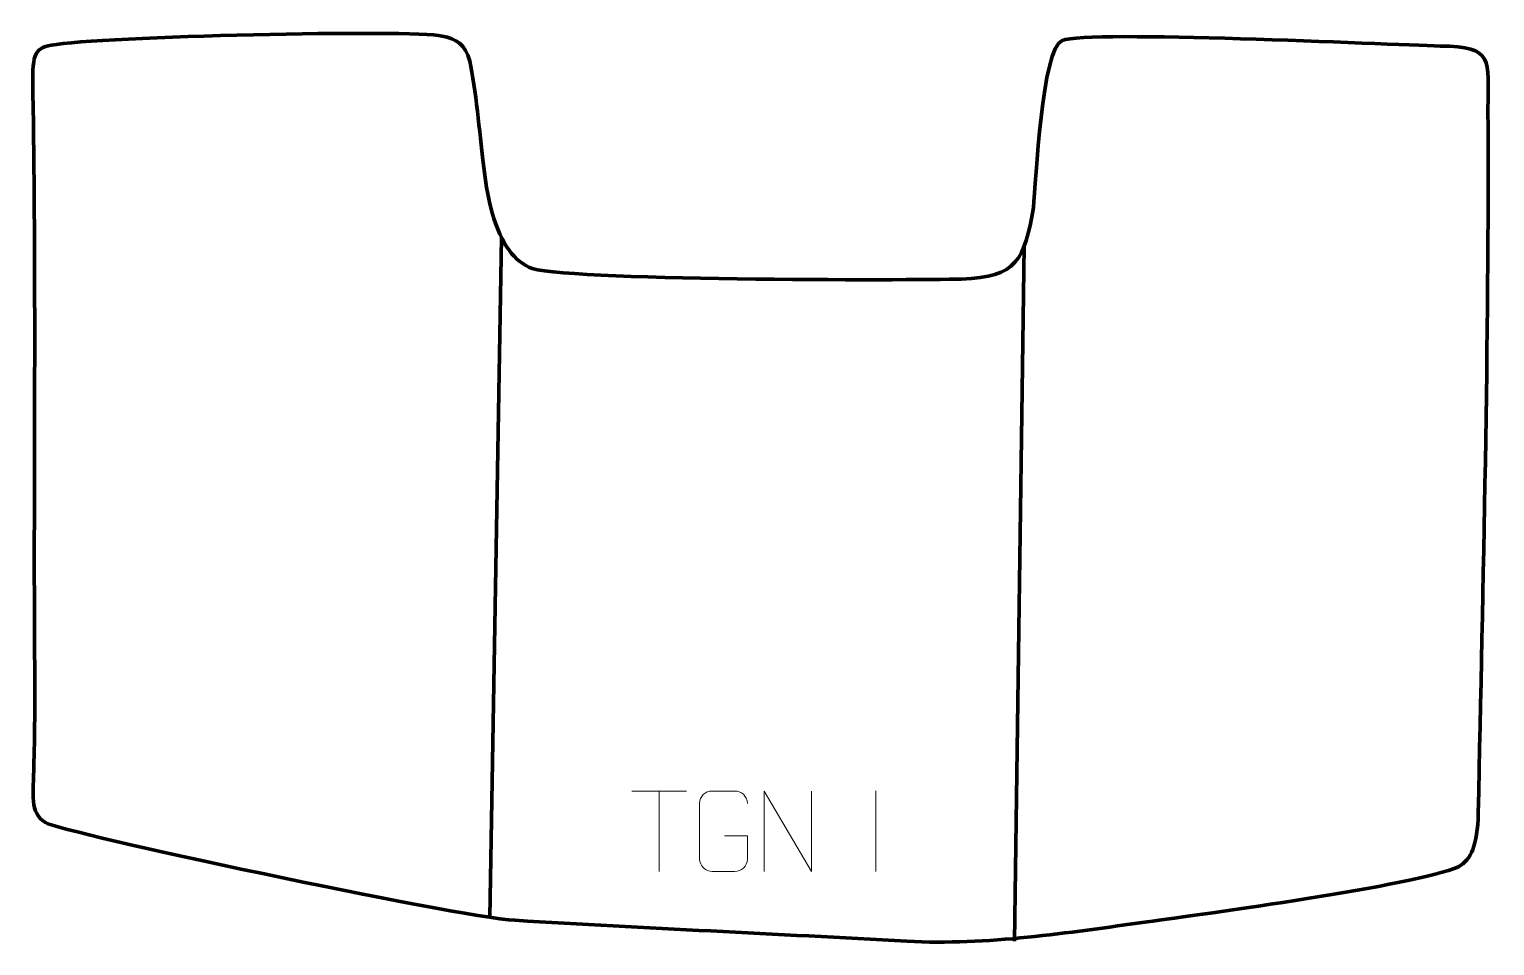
# Model space of a CAD drawing. Header units: millimetres. Extents: x -429 to 27, y 338 to 623.
import ezdxf

# ---------------------------------------------------------------- set-up
doc = ezdxf.new("R2010")
doc.units = ezdxf.units.MM
doc.header["$MEASUREMENT"] = 0
doc.layers.add('layer 1', color=7, linetype='Continuous')
doc.layers.add('layer 2', color=7, linetype='Continuous')

msp = doc.modelspace()

# ---------------------------------------------------------------- linework, layer by layer
at = {"layer": 'layer 1', "color": 142, "lineweight": 158}
for points in [[(-281.9177, 558.1048), (-281.9177, 558.1048), (-285.5599, 347.0295), (-285.5599, 347.0295)], [(-122.5707, 339.6583), (-122.5707, 339.6583), (-119.5861, 555.3388), (-119.5861, 555.3388)]]:
    msp.add_open_spline(points, degree=3, dxfattribs=at)
at = {"layer": 'layer 1', "color": 250, "lineweight": 9}
for points in [[(-241.4502, 386.2176), (-241.4502, 386.2176), (-224.463, 386.2176), (-224.463, 386.2176)], [(-232.9564, 361.2876), (-232.9564, 361.2876), (-232.9564, 386.2411), (-232.9564, 386.2411)], [(-165.6292, 386.2514), (-165.6292, 386.2514), (-165.6292, 361.2773), (-165.6292, 361.2773)]]:
    msp.add_open_spline(points, degree=3, dxfattribs=at)
for points, knots in [([(-212.7017, 372.2733), (-212.7017, 372.2733), (-205.5336, 372.2733), (-205.5336, 372.2733), (-205.5336, 372.2733), (-205.5336, 372.2733), (-205.5336, 365.1052), (-205.5336, 365.1052), (-205.5336, 365.1052), (-205.6733, 362.7818), (-207.3505, 361.3022), (-209.4983, 361.2914), (-209.4983, 361.2914), (-211.8301, 361.2918), (-214.1621, 361.2918), (-216.4936, 361.2914), (-216.4936, 361.2914), (-218.4185, 361.186), (-220.3907, 363.0705), (-220.3795, 365.0878), (-220.3795, 365.0878), (-220.3791, 370.8579), (-220.3791, 376.6276), (-220.3795, 382.3969), (-220.3795, 382.3969), (-220.3753, 384.535), (-218.6285, 386.2542), (-216.4762, 386.2408), (-216.4762, 386.2408), (-214.1505, 386.2408), (-211.8244, 386.2408), (-209.4983, 386.2408), (-209.4983, 386.2408), (-207.5516, 386.2762), (-205.5602, 384.7847), (-205.5336, 382.347)], [0, 0, 0, 0, 0.1, 0.1, 0.1, 0.1, 0.2, 0.2, 0.2, 0.2, 0.3, 0.3, 0.3, 0.3, 0.4, 0.4, 0.4, 0.4, 0.5, 0.5, 0.5, 0.5, 0.6, 0.6, 0.6, 0.6, 0.7, 0.7, 0.7, 0.7, 0.8, 0.8, 0.8, 0.8, 1, 1, 1, 1]), ([(-200.284, 361.2876), (-200.284, 361.2876), (-200.284, 386.2411), (-200.284, 386.2411), (-200.284, 386.2411), (-200.284, 386.2411), (-185.6292, 361.2876), (-185.6292, 361.2876), (-185.6292, 361.2876), (-185.6292, 361.2876), (-185.6292, 386.2411), (-185.6292, 386.2411)], [0, 0, 0, 0, 0.25, 0.25, 0.25, 0.25, 0.5, 0.5, 0.5, 0.5, 1, 1, 1, 1])]:
    msp.add_open_spline(points, degree=3, knots=knots, dxfattribs=at)
at = {"layer": 'layer 2', "color": 242, "lineweight": 158}
msp.add_open_spline([(21.466, 379.3394), (21.2574, 369.2568), (19.1743, 364.925), (15.3435, 362.7383), (15.3435, 362.7383), (2.0509, 356.884), (-64.3924, 347.8916), (-81.3461, 345.6062), (-81.3461, 345.6062), (-106.0752, 342.2667), (-130.9843, 338.21), (-156.0057, 339.6051), (-156.0057, 339.6051), (-196.5509, 341.8579), (-237.1455, 343.6508), (-277.6746, 346.0922), (-277.6746, 346.0922), (-296.9695, 347.2545), (-418.8225, 373.4354), (-423.5653, 376.4374), (-423.5653, 376.4374), (-428.5807, 379.612), (-427.3664, 384.8882), (-427.135, 394.3838), (-427.135, 394.3838), (-426.6446, 414.5077), (-427.0413, 435.5679), (-427.0318, 455.7935), (-427.0318, 455.7935), (-427.0046, 504.8481), (-426.5907, 553.8824), (-427.4787, 602.9323), (-427.4787, 602.9323), (-427.6918, 614.708), (-427.2851, 616.8387), (-421.7433, 617.8545), (-421.7433, 617.8545), (-406.778, 620.5975), (-309.8054, 622.775), (-300.3163, 620.6756), (-300.3163, 620.6756), (-295.9846, 619.7173), (-293.0932, 618.289), (-291.804, 612.8584), (-291.804, 612.8584), (-289.7965, 604.4022), (-288.7629, 590.4928), (-287.6176, 581.4181), (-287.6176, 581.4181), (-287.0972, 577.2947), (-286.5631, 573.1643), (-285.6585, 569.1047), (-285.6585, 569.1047), (-285.6585, 569.1047), (-285.3434, 567.7956), (-285.3434, 567.7956), (-285.3434, 567.7956), (-282.6029, 557.0111), (-278.6815, 551.5695), (-273.4244, 548.8624), (-273.4244, 548.8624), (-265.1801, 544.6172), (-153.8996, 544.7948), (-139.0523, 545.2308), (-139.0523, 545.2308), (-121.7303, 545.7394), (-119.5063, 551.2609), (-116.6802, 567.436), (-116.6802, 567.436), (-115.9196, 575.3974), (-114.1471, 616.7858), (-107.772, 619.3361), (-107.772, 619.3361), (-99.656, 622.5829), (-7.3428, 618.0255), (9.6294, 617.5812), (9.6294, 617.5812), (26.5703, 617.3981), (24.4141, 613.4483), (24.4884, 598.1919), (24.4884, 598.1919), (24.8414, 525.6689), (22.9522, 451.1688), (21.466, 379.3394)], degree=3, knots=[0, 0, 0, 0, 0.04545455, 0.04545455, 0.04545455, 0.04545455, 0.09090909, 0.09090909, 0.09090909, 0.09090909, 0.13636364, 0.13636364, 0.13636364, 0.13636364, 0.18181818, 0.18181818, 0.18181818, 0.18181818, 0.22727273, 0.22727273, 0.22727273, 0.22727273, 0.27272727, 0.27272727, 0.27272727, 0.27272727, 0.31818182, 0.31818182, 0.31818182, 0.31818182, 0.36363636, 0.36363636, 0.36363636, 0.36363636, 0.40909091, 0.40909091, 0.40909091, 0.40909091, 0.45454545, 0.45454545, 0.45454545, 0.45454545, 0.5, 0.5, 0.5, 0.5, 0.54545455, 0.54545455, 0.54545455, 0.54545455, 0.59090909, 0.59090909, 0.59090909, 0.59090909, 0.63636364, 0.63636364, 0.63636364, 0.63636364, 0.68181818, 0.68181818, 0.68181818, 0.68181818, 0.72727273, 0.72727273, 0.72727273, 0.72727273, 0.77272727, 0.77272727, 0.77272727, 0.77272727, 0.81818182, 0.81818182, 0.81818182, 0.81818182, 0.86363636, 0.86363636, 0.86363636, 0.86363636, 0.90909091, 0.90909091, 0.90909091, 0.90909091, 1, 1, 1, 1], dxfattribs=at)

doc.saveas('drawing.dxf')
